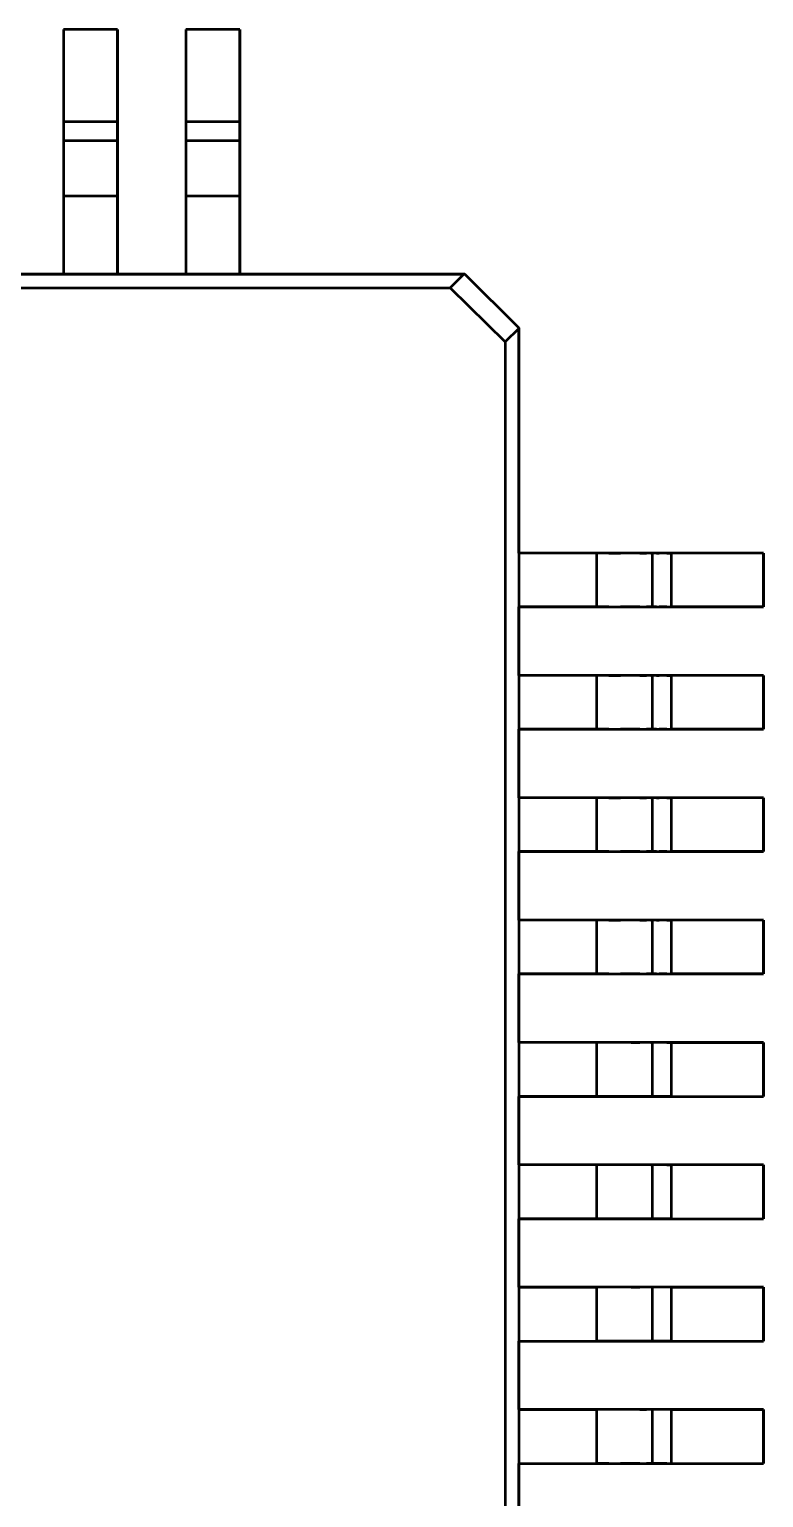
# Model space of a CAD drawing. Header units: millimetres. Extents: x 0 to 866, y 0 to 297.
# Drawn here: x 134.5 to 140.5, y 201.34 to 213.34 of the extents above; entities that cross this region are included whole.
import ezdxf

# ---------------------------------------------------------------- set-up
doc = ezdxf.new("R2010")
doc.units = ezdxf.units.MM
doc.layers.add('OSN50', color=3, linetype='Continuous', lineweight=50)

msp = doc.modelspace()

# ---------------------------------------------------------------- linework, layer by layer
at = {"layer": 'OSN50', "color": 3}
for p, q in [((135.216, 213.344), (134.776, 213.344)), ((134.776, 213.344), (134.776, 212.588)), ((135.216, 213.344), (134.776, 213.344)), ((134.776, 213.344), (134.776, 212.588)), ((135.216, 213.344), (134.776, 213.344)), ((134.776, 213.344), (134.776, 212.588)), ((135.216, 213.344), (134.776, 213.344)), ((134.776, 213.344), (134.776, 212.588)), ((135.216, 212.588), (135.216, 213.344)), ((135.216, 213.344), (135.216, 212.588)), ((135.216, 212.588), (135.216, 213.344)), ((135.216, 213.344), (135.216, 212.588)), ((136.216, 213.344), (135.776, 213.344)), ((135.776, 213.344), (135.776, 212.588)), ((136.216, 213.344), (135.776, 213.344)), ((135.776, 213.344), (135.776, 212.588)), ((136.216, 213.344), (135.776, 213.344)), ((135.776, 213.344), (135.776, 212.588)), ((136.216, 213.344), (135.776, 213.344)), ((135.776, 213.344), (135.776, 212.588)), ((136.216, 212.588), (136.216, 213.344)), ((136.216, 213.344), (136.216, 212.588)), ((136.216, 212.588), (136.216, 213.344)), ((136.216, 213.344), (136.216, 212.588)), ((134.776, 212.588), (134.776, 212.434)), ((134.776, 212.588), (134.776, 212.554)), ((135.216, 212.588), (134.776, 212.588)), ((134.776, 212.588), (134.776, 212.434)), ((134.776, 212.588), (134.776, 212.554)), ((135.216, 212.588), (134.776, 212.588)), ((134.776, 212.554), (134.776, 212.52)), ((134.776, 212.554), (134.776, 212.52)), ((134.776, 212.52), (134.776, 212.492)), ((134.776, 212.52), (134.776, 212.492)), ((135.216, 212.434), (135.216, 212.588)), ((135.216, 212.588), (135.216, 212.554)), ((135.216, 212.434), (135.216, 212.588)), ((135.216, 212.588), (135.216, 212.554)), ((135.216, 212.554), (135.216, 212.52)), ((135.216, 212.554), (135.216, 212.52)), ((135.216, 212.52), (135.216, 212.492)), ((135.216, 212.52), (135.216, 212.492)), ((135.776, 212.588), (135.776, 212.434)), ((135.776, 212.588), (135.776, 212.554)), ((136.216, 212.588), (135.776, 212.588)), ((135.776, 212.588), (135.776, 212.434)), ((135.776, 212.588), (135.776, 212.554)), ((136.216, 212.588), (135.776, 212.588)), ((135.776, 212.554), (135.776, 212.52)), ((135.776, 212.554), (135.776, 212.52)), ((135.776, 212.52), (135.776, 212.492)), ((135.776, 212.52), (135.776, 212.492)), ((136.216, 212.434), (136.216, 212.588)), ((136.216, 212.588), (136.216, 212.554)), ((136.216, 212.434), (136.216, 212.588)), ((136.216, 212.588), (136.216, 212.554)), ((136.216, 212.554), (136.216, 212.52)), ((136.216, 212.554), (136.216, 212.52)), ((136.216, 212.52), (136.216, 212.492)), ((136.216, 212.52), (136.216, 212.492)), ((134.776, 212.492), (134.776, 212.468)), ((134.776, 212.492), (134.776, 212.468)), ((134.776, 212.468), (134.776, 212.45)), ((134.776, 212.468), (134.776, 212.45)), ((134.776, 212.45), (134.776, 212.438)), ((134.776, 212.45), (134.776, 212.438)), ((134.776, 212.438), (134.776, 212.434)), ((134.776, 212.438), (134.776, 212.434)), ((134.776, 212.434), (134.776, 211.98)), ((135.216, 212.434), (134.776, 212.434)), ((134.776, 212.434), (134.776, 212.422)), ((134.776, 212.434), (134.776, 211.98)), ((135.216, 212.434), (134.776, 212.434)), ((134.776, 212.434), (134.776, 212.422)), ((134.776, 212.422), (134.776, 212.388)), ((134.776, 212.422), (134.776, 212.388)), ((135.216, 212.492), (135.216, 212.468)), ((135.216, 212.492), (135.216, 212.468)), ((135.216, 212.468), (135.216, 212.45)), ((135.216, 212.468), (135.216, 212.45)), ((135.216, 212.45), (135.216, 212.438)), ((135.216, 212.45), (135.216, 212.438)), ((135.216, 212.438), (135.216, 212.434)), ((135.216, 212.438), (135.216, 212.434)), ((135.216, 211.98), (135.216, 212.434)), ((135.216, 212.434), (135.216, 212.422)), ((135.216, 211.98), (135.216, 212.434)), ((135.216, 212.434), (135.216, 212.422)), ((135.216, 212.422), (135.216, 212.388)), ((135.216, 212.422), (135.216, 212.388)), ((135.776, 212.492), (135.776, 212.468)), ((135.776, 212.492), (135.776, 212.468)), ((135.776, 212.468), (135.776, 212.45)), ((135.776, 212.468), (135.776, 212.45)), ((135.776, 212.45), (135.776, 212.438)), ((135.776, 212.45), (135.776, 212.438)), ((135.776, 212.438), (135.776, 212.434)), ((135.776, 212.438), (135.776, 212.434)), ((135.776, 212.434), (135.776, 211.98)), ((136.216, 212.434), (135.776, 212.434)), ((135.776, 212.434), (135.776, 212.422)), ((135.776, 212.434), (135.776, 211.98)), ((136.216, 212.434), (135.776, 212.434)), ((135.776, 212.434), (135.776, 212.422)), ((135.776, 212.422), (135.776, 212.388)), ((135.776, 212.422), (135.776, 212.388)), ((136.216, 212.492), (136.216, 212.468)), ((136.216, 212.492), (136.216, 212.468)), ((136.216, 212.468), (136.216, 212.45)), ((136.216, 212.468), (136.216, 212.45)), ((136.216, 212.45), (136.216, 212.438)), ((136.216, 212.45), (136.216, 212.438)), ((136.216, 212.438), (136.216, 212.434)), ((136.216, 212.438), (136.216, 212.434)), ((136.216, 211.98), (136.216, 212.434)), ((136.216, 212.434), (136.216, 212.422)), ((136.216, 211.98), (136.216, 212.434)), ((136.216, 212.434), (136.216, 212.422)), ((136.216, 212.422), (136.216, 212.388)), ((136.216, 212.422), (136.216, 212.388)), ((134.776, 212.388), (134.776, 212.334)), ((134.776, 212.388), (134.776, 212.334)), ((134.776, 212.334), (134.776, 212.262)), ((134.776, 212.334), (134.776, 212.262)), ((135.216, 212.388), (135.216, 212.334)), ((135.216, 212.388), (135.216, 212.334)), ((135.216, 212.334), (135.216, 212.262)), ((135.216, 212.334), (135.216, 212.262)), ((135.776, 212.388), (135.776, 212.334)), ((135.776, 212.388), (135.776, 212.334)), ((135.776, 212.334), (135.776, 212.262)), ((135.776, 212.334), (135.776, 212.262)), ((136.216, 212.388), (136.216, 212.334)), ((136.216, 212.388), (136.216, 212.334)), ((136.216, 212.334), (136.216, 212.262)), ((136.216, 212.334), (136.216, 212.262)), ((134.776, 212.262), (134.776, 212.176)), ((134.776, 212.262), (134.776, 212.176)), ((134.776, 212.176), (134.776, 212.08)), ((134.776, 212.176), (134.776, 212.08)), ((135.216, 212.262), (135.216, 212.176)), ((135.216, 212.262), (135.216, 212.176)), ((135.216, 212.176), (135.216, 212.08)), ((135.216, 212.176), (135.216, 212.08)), ((135.776, 212.262), (135.776, 212.176)), ((135.776, 212.262), (135.776, 212.176)), ((135.776, 212.176), (135.776, 212.08)), ((135.776, 212.176), (135.776, 212.08)), ((136.216, 212.262), (136.216, 212.176)), ((136.216, 212.262), (136.216, 212.176)), ((136.216, 212.176), (136.216, 212.08)), ((136.216, 212.176), (136.216, 212.08)), ((134.776, 212.08), (134.776, 211.98)), ((134.776, 212.08), (134.776, 211.98)), ((135.216, 212.08), (135.216, 211.98)), ((135.216, 212.08), (135.216, 211.98)), ((135.776, 212.08), (135.776, 211.98)), ((135.776, 212.08), (135.776, 211.98)), ((136.216, 212.08), (136.216, 211.98)), ((136.216, 212.08), (136.216, 211.98)), ((134.776, 211.98), (134.776, 211.344)), ((134.776, 211.98), (134.776, 211.344)), ((135.216, 211.98), (134.776, 211.98)), ((134.776, 211.98), (134.776, 211.344)), ((134.776, 211.98), (134.776, 211.344)), ((135.216, 211.98), (134.776, 211.98)), ((135.216, 211.344), (135.216, 211.98)), ((135.216, 211.98), (135.216, 211.344)), ((135.216, 211.344), (135.216, 211.98)), ((135.216, 211.98), (135.216, 211.344)), ((135.776, 211.98), (135.776, 211.344)), ((135.776, 211.98), (135.776, 211.344)), ((136.216, 211.98), (135.776, 211.98)), ((135.776, 211.98), (135.776, 211.344)), ((135.776, 211.98), (135.776, 211.344)), ((136.216, 211.98), (135.776, 211.98)), ((136.216, 211.344), (136.216, 211.98)), ((136.216, 211.98), (136.216, 211.344)), ((136.216, 211.344), (136.216, 211.98)), ((136.216, 211.98), (136.216, 211.344)), ((118.94, 211.344), (138.046, 211.344)), ((118.94, 211.344), (138.046, 211.344)), ((134.776, 211.344), (134.216, 211.344)), ((134.776, 211.344), (134.216, 211.344)), ((135.216, 211.344), (134.776, 211.344)), ((135.216, 211.344), (134.776, 211.344)), ((135.776, 211.344), (135.216, 211.344)), ((135.776, 211.344), (135.216, 211.344)), ((136.216, 211.344), (135.776, 211.344)), ((136.216, 211.344), (135.776, 211.344)), ((138.046, 211.344), (136.216, 211.344)), ((138.046, 211.344), (136.216, 211.344)), ((138.046, 211.344), (137.934, 211.232)), ((138.046, 211.344), (137.934, 211.232)), ((138.056, 211.344), (138.046, 211.344)), ((138.056, 211.344), (138.046, 211.344)), ((138.056, 211.344), (138.046, 211.344)), ((138.056, 211.344), (138.046, 211.344)), ((138.496, 210.904), (138.056, 211.344)), ((138.056, 211.344), (138.496, 210.904)), ((138.496, 210.904), (138.056, 211.344)), ((138.056, 211.344), (138.496, 210.904)), ((119.05, 211.232), (137.934, 211.232)), ((119.05, 211.232), (137.934, 211.232)), ((137.934, 211.232), (138.384, 210.79)), ((137.934, 211.232), (138.384, 210.79)), ((138.496, 210.9), (138.384, 210.79)), ((138.496, 210.9), (138.384, 210.79)), ((138.496, 210.9), (138.496, 210.904)), ((138.496, 210.904), (138.496, 210.9)), ((138.496, 210.9), (138.496, 210.904)), ((138.496, 210.904), (138.496, 210.9)), ((138.496, 209.064), (138.496, 210.9)), ((138.496, 210.9), (138.496, 191.794)), ((138.496, 209.064), (138.496, 210.9)), ((138.496, 210.9), (138.496, 191.794)), ((138.384, 210.79), (138.384, 191.906)), ((138.384, 210.79), (138.384, 191.906)), ((139.132, 209.064), (138.496, 209.064)), ((138.496, 209.064), (138.496, 208.624)), ((139.132, 209.064), (138.496, 209.064)), ((139.132, 209.064), (138.496, 209.064)), ((138.496, 209.064), (138.496, 208.624)), ((139.132, 209.064), (138.496, 209.064)), ((139.232, 209.064), (139.132, 209.064)), ((139.232, 209.064), (139.132, 209.064)), ((139.132, 209.064), (139.132, 208.624)), ((139.232, 209.064), (139.132, 209.064)), ((139.232, 209.064), (139.132, 209.064)), ((139.132, 209.064), (139.132, 208.624)), ((139.328, 209.064), (139.232, 209.064)), ((139.232, 209.064), (139.328, 209.064)), ((139.328, 209.064), (139.232, 209.064)), ((139.232, 209.064), (139.328, 209.064)), ((139.486, 209.064), (139.328, 209.064)), ((139.414, 209.064), (139.328, 209.064)), ((139.486, 209.064), (139.328, 209.064)), ((139.414, 209.064), (139.328, 209.064)), ((139.486, 209.064), (139.414, 209.064)), ((139.486, 209.064), (139.414, 209.064)), ((139.54, 209.064), (139.486, 209.064)), ((139.486, 209.064), (139.54, 209.064)), ((139.54, 209.064), (139.486, 209.064)), ((139.486, 209.064), (139.54, 209.064)), ((139.574, 209.064), (139.54, 209.064)), ((139.574, 209.064), (139.54, 209.064)), ((139.574, 209.064), (139.54, 209.064)), ((139.574, 209.064), (139.54, 209.064)), ((139.586, 209.064), (139.574, 209.064)), ((139.574, 209.064), (139.586, 209.064)), ((139.586, 209.064), (139.574, 209.064)), ((139.574, 209.064), (139.586, 209.064)), ((139.62, 209.064), (139.586, 209.064)), ((139.586, 209.064), (139.586, 208.624)), ((139.59, 209.064), (139.586, 209.064)), ((139.62, 209.064), (139.586, 209.064)), ((139.586, 209.064), (139.586, 208.624)), ((139.59, 209.064), (139.586, 209.064)), ((139.602, 209.064), (139.59, 209.064)), ((139.602, 209.064), (139.59, 209.064)), ((139.62, 209.064), (139.602, 209.064)), ((139.62, 209.064), (139.602, 209.064)), ((139.644, 209.064), (139.62, 209.064)), ((139.62, 209.064), (139.644, 209.064)), ((139.644, 209.064), (139.62, 209.064)), ((139.62, 209.064), (139.644, 209.064)), ((139.706, 209.064), (139.644, 209.064)), ((139.672, 209.064), (139.644, 209.064)), ((139.706, 209.064), (139.644, 209.064)), ((139.672, 209.064), (139.644, 209.064)), ((139.706, 209.064), (139.672, 209.064)), ((139.706, 209.064), (139.672, 209.064)), ((139.74, 209.064), (139.706, 209.064)), ((139.706, 209.064), (139.74, 209.064)), ((139.74, 209.064), (139.706, 209.064)), ((139.706, 209.064), (139.74, 209.064)), ((140.496, 209.064), (139.74, 209.064)), ((140.496, 209.064), (139.74, 209.064)), ((139.74, 209.064), (139.74, 208.624)), ((140.496, 209.064), (139.74, 209.064)), ((140.496, 209.064), (139.74, 209.064)), ((139.74, 209.064), (139.74, 208.624)), ((140.496, 208.624), (140.496, 209.064)), ((140.496, 209.064), (140.496, 208.624)), ((140.496, 208.624), (140.496, 209.064)), ((140.496, 209.064), (140.496, 208.624)), ((138.496, 208.064), (138.496, 208.624)), ((138.496, 208.624), (139.132, 208.624)), ((139.132, 208.624), (138.496, 208.624)), ((138.496, 208.064), (138.496, 208.624)), ((138.496, 208.624), (139.132, 208.624)), ((139.132, 208.624), (138.496, 208.624)), ((139.132, 208.624), (139.232, 208.624)), ((139.232, 208.624), (139.132, 208.624)), ((139.132, 208.624), (139.232, 208.624)), ((139.232, 208.624), (139.132, 208.624)), ((139.232, 208.624), (139.328, 208.624)), ((139.232, 208.624), (139.328, 208.624)), ((139.232, 208.624), (139.328, 208.624)), ((139.232, 208.624), (139.328, 208.624)), ((139.328, 208.624), (139.486, 208.624)), ((139.414, 208.624), (139.328, 208.624)), ((139.328, 208.624), (139.486, 208.624)), ((139.414, 208.624), (139.328, 208.624)), ((139.486, 208.624), (139.414, 208.624)), ((139.486, 208.624), (139.414, 208.624)), ((139.486, 208.624), (139.54, 208.624)), ((139.486, 208.624), (139.54, 208.624)), ((139.486, 208.624), (139.54, 208.624)), ((139.486, 208.624), (139.54, 208.624)), ((139.54, 208.624), (139.574, 208.624)), ((139.574, 208.624), (139.54, 208.624)), ((139.54, 208.624), (139.574, 208.624)), ((139.574, 208.624), (139.54, 208.624)), ((139.574, 208.624), (139.586, 208.624)), ((139.574, 208.624), (139.586, 208.624)), ((139.574, 208.624), (139.586, 208.624)), ((139.574, 208.624), (139.586, 208.624)), ((139.586, 208.624), (139.62, 208.624)), ((139.59, 208.624), (139.586, 208.624)), ((139.586, 208.624), (139.62, 208.624)), ((139.59, 208.624), (139.586, 208.624)), ((139.602, 208.624), (139.59, 208.624)), ((139.602, 208.624), (139.59, 208.624)), ((139.62, 208.624), (139.602, 208.624)), ((139.62, 208.624), (139.602, 208.624)), ((139.62, 208.624), (139.644, 208.624)), ((139.62, 208.624), (139.644, 208.624)), ((139.62, 208.624), (139.644, 208.624)), ((139.62, 208.624), (139.644, 208.624)), ((139.644, 208.624), (139.706, 208.624)), ((139.672, 208.624), (139.644, 208.624)), ((139.644, 208.624), (139.706, 208.624)), ((139.672, 208.624), (139.644, 208.624)), ((139.706, 208.624), (139.672, 208.624)), ((139.706, 208.624), (139.672, 208.624)), ((139.706, 208.624), (139.74, 208.624)), ((139.706, 208.624), (139.74, 208.624)), ((139.706, 208.624), (139.74, 208.624)), ((139.706, 208.624), (139.74, 208.624)), ((139.74, 208.624), (140.496, 208.624)), ((140.496, 208.624), (139.74, 208.624)), ((139.74, 208.624), (140.496, 208.624)), ((140.496, 208.624), (139.74, 208.624)), ((139.132, 208.064), (138.496, 208.064)), ((138.496, 208.064), (138.496, 207.624)), ((139.132, 208.064), (138.496, 208.064)), ((139.132, 208.064), (138.496, 208.064)), ((138.496, 208.064), (138.496, 207.624)), ((139.132, 208.064), (138.496, 208.064)), ((139.232, 208.064), (139.132, 208.064)), ((139.232, 208.064), (139.132, 208.064)), ((139.132, 208.064), (139.132, 207.624)), ((139.232, 208.064), (139.132, 208.064)), ((139.232, 208.064), (139.132, 208.064)), ((139.132, 208.064), (139.132, 207.624)), ((139.328, 208.064), (139.232, 208.064)), ((139.232, 208.064), (139.328, 208.064)), ((139.328, 208.064), (139.232, 208.064)), ((139.232, 208.064), (139.328, 208.064)), ((139.486, 208.064), (139.328, 208.064)), ((139.414, 208.064), (139.328, 208.064)), ((139.486, 208.064), (139.328, 208.064)), ((139.414, 208.064), (139.328, 208.064)), ((139.486, 208.064), (139.414, 208.064)), ((139.486, 208.064), (139.414, 208.064)), ((139.54, 208.064), (139.486, 208.064)), ((139.486, 208.064), (139.54, 208.064)), ((139.54, 208.064), (139.486, 208.064)), ((139.486, 208.064), (139.54, 208.064)), ((139.574, 208.064), (139.54, 208.064)), ((139.574, 208.064), (139.54, 208.064)), ((139.574, 208.064), (139.54, 208.064)), ((139.574, 208.064), (139.54, 208.064)), ((139.586, 208.064), (139.574, 208.064)), ((139.574, 208.064), (139.586, 208.064)), ((139.586, 208.064), (139.574, 208.064)), ((139.574, 208.064), (139.586, 208.064)), ((139.62, 208.064), (139.586, 208.064)), ((139.586, 208.064), (139.586, 207.624)), ((139.59, 208.064), (139.586, 208.064)), ((139.62, 208.064), (139.586, 208.064)), ((139.586, 208.064), (139.586, 207.624)), ((139.59, 208.064), (139.586, 208.064)), ((139.602, 208.064), (139.59, 208.064)), ((139.602, 208.064), (139.59, 208.064)), ((139.62, 208.064), (139.602, 208.064)), ((139.62, 208.064), (139.602, 208.064)), ((139.644, 208.064), (139.62, 208.064)), ((139.62, 208.064), (139.644, 208.064)), ((139.644, 208.064), (139.62, 208.064)), ((139.62, 208.064), (139.644, 208.064)), ((139.706, 208.064), (139.644, 208.064)), ((139.672, 208.064), (139.644, 208.064)), ((139.706, 208.064), (139.644, 208.064)), ((139.672, 208.064), (139.644, 208.064)), ((139.706, 208.064), (139.672, 208.064)), ((139.706, 208.064), (139.672, 208.064)), ((139.74, 208.064), (139.706, 208.064)), ((139.706, 208.064), (139.74, 208.064)), ((139.74, 208.064), (139.706, 208.064)), ((139.706, 208.064), (139.74, 208.064)), ((140.496, 208.064), (139.74, 208.064)), ((140.496, 208.064), (139.74, 208.064)), ((139.74, 208.064), (139.74, 207.624)), ((140.496, 208.064), (139.74, 208.064)), ((140.496, 208.064), (139.74, 208.064)), ((139.74, 208.064), (139.74, 207.624)), ((140.496, 207.624), (140.496, 208.064)), ((140.496, 208.064), (140.496, 207.624)), ((140.496, 207.624), (140.496, 208.064)), ((140.496, 208.064), (140.496, 207.624)), ((138.496, 207.064), (138.496, 207.624)), ((138.496, 207.624), (139.132, 207.624)), ((139.132, 207.624), (138.496, 207.624)), ((138.496, 207.064), (138.496, 207.624)), ((138.496, 207.624), (139.132, 207.624)), ((139.132, 207.624), (138.496, 207.624)), ((139.132, 207.624), (139.232, 207.624)), ((139.232, 207.624), (139.132, 207.624)), ((139.132, 207.624), (139.232, 207.624)), ((139.232, 207.624), (139.132, 207.624)), ((139.232, 207.624), (139.328, 207.624)), ((139.232, 207.624), (139.328, 207.624)), ((139.232, 207.624), (139.328, 207.624)), ((139.232, 207.624), (139.328, 207.624)), ((139.328, 207.624), (139.486, 207.624)), ((139.414, 207.624), (139.328, 207.624)), ((139.328, 207.624), (139.486, 207.624)), ((139.414, 207.624), (139.328, 207.624)), ((139.486, 207.624), (139.414, 207.624)), ((139.486, 207.624), (139.414, 207.624)), ((139.486, 207.624), (139.54, 207.624)), ((139.486, 207.624), (139.54, 207.624)), ((139.486, 207.624), (139.54, 207.624)), ((139.486, 207.624), (139.54, 207.624)), ((139.54, 207.624), (139.574, 207.624)), ((139.574, 207.624), (139.54, 207.624)), ((139.54, 207.624), (139.574, 207.624)), ((139.574, 207.624), (139.54, 207.624)), ((139.574, 207.624), (139.586, 207.624)), ((139.574, 207.624), (139.586, 207.624)), ((139.574, 207.624), (139.586, 207.624)), ((139.574, 207.624), (139.586, 207.624)), ((139.586, 207.624), (139.62, 207.624)), ((139.59, 207.624), (139.586, 207.624)), ((139.586, 207.624), (139.62, 207.624)), ((139.59, 207.624), (139.586, 207.624)), ((139.602, 207.624), (139.59, 207.624)), ((139.602, 207.624), (139.59, 207.624)), ((139.62, 207.624), (139.602, 207.624)), ((139.62, 207.624), (139.602, 207.624)), ((139.62, 207.624), (139.644, 207.624)), ((139.62, 207.624), (139.644, 207.624)), ((139.62, 207.624), (139.644, 207.624)), ((139.62, 207.624), (139.644, 207.624)), ((139.644, 207.624), (139.706, 207.624)), ((139.672, 207.624), (139.644, 207.624)), ((139.644, 207.624), (139.706, 207.624)), ((139.672, 207.624), (139.644, 207.624)), ((139.706, 207.624), (139.672, 207.624)), ((139.706, 207.624), (139.672, 207.624)), ((139.706, 207.624), (139.74, 207.624)), ((139.706, 207.624), (139.74, 207.624)), ((139.706, 207.624), (139.74, 207.624)), ((139.706, 207.624), (139.74, 207.624)), ((139.74, 207.624), (140.496, 207.624)), ((140.496, 207.624), (139.74, 207.624)), ((139.74, 207.624), (140.496, 207.624)), ((140.496, 207.624), (139.74, 207.624)), ((139.132, 207.064), (138.496, 207.064)), ((138.496, 207.064), (138.496, 206.624)), ((139.132, 207.064), (138.496, 207.064)), ((139.132, 207.064), (138.496, 207.064)), ((138.496, 207.064), (138.496, 206.624)), ((139.132, 207.064), (138.496, 207.064)), ((139.232, 207.064), (139.132, 207.064)), ((139.232, 207.064), (139.132, 207.064)), ((139.132, 207.064), (139.132, 206.624)), ((139.232, 207.064), (139.132, 207.064)), ((139.232, 207.064), (139.132, 207.064)), ((139.132, 207.064), (139.132, 206.624)), ((139.328, 207.064), (139.232, 207.064)), ((139.232, 207.064), (139.328, 207.064)), ((139.328, 207.064), (139.232, 207.064)), ((139.232, 207.064), (139.328, 207.064)), ((139.486, 207.064), (139.328, 207.064)), ((139.414, 207.064), (139.328, 207.064)), ((139.486, 207.064), (139.328, 207.064)), ((139.414, 207.064), (139.328, 207.064)), ((139.486, 207.064), (139.414, 207.064)), ((139.486, 207.064), (139.414, 207.064)), ((139.54, 207.064), (139.486, 207.064)), ((139.486, 207.064), (139.54, 207.064)), ((139.54, 207.064), (139.486, 207.064)), ((139.486, 207.064), (139.54, 207.064)), ((139.574, 207.064), (139.54, 207.064)), ((139.574, 207.064), (139.54, 207.064)), ((139.574, 207.064), (139.54, 207.064)), ((139.574, 207.064), (139.54, 207.064)), ((139.586, 207.064), (139.574, 207.064)), ((139.574, 207.064), (139.586, 207.064)), ((139.586, 207.064), (139.574, 207.064)), ((139.574, 207.064), (139.586, 207.064)), ((139.62, 207.064), (139.586, 207.064)), ((139.586, 207.064), (139.586, 206.624)), ((139.59, 207.064), (139.586, 207.064)), ((139.62, 207.064), (139.586, 207.064)), ((139.586, 207.064), (139.586, 206.624)), ((139.59, 207.064), (139.586, 207.064)), ((139.602, 207.064), (139.59, 207.064)), ((139.602, 207.064), (139.59, 207.064)), ((139.62, 207.064), (139.602, 207.064)), ((139.62, 207.064), (139.602, 207.064)), ((139.644, 207.064), (139.62, 207.064)), ((139.62, 207.064), (139.644, 207.064)), ((139.644, 207.064), (139.62, 207.064)), ((139.62, 207.064), (139.644, 207.064)), ((139.706, 207.064), (139.644, 207.064)), ((139.672, 207.064), (139.644, 207.064)), ((139.706, 207.064), (139.644, 207.064)), ((139.672, 207.064), (139.644, 207.064)), ((139.706, 207.064), (139.672, 207.064)), ((139.706, 207.064), (139.672, 207.064)), ((139.74, 207.064), (139.706, 207.064)), ((139.706, 207.064), (139.74, 207.064)), ((139.74, 207.064), (139.706, 207.064)), ((139.706, 207.064), (139.74, 207.064)), ((140.496, 207.064), (139.74, 207.064)), ((140.496, 207.064), (139.74, 207.064)), ((139.74, 207.064), (139.74, 206.624)), ((140.496, 207.064), (139.74, 207.064)), ((140.496, 207.064), (139.74, 207.064)), ((139.74, 207.064), (139.74, 206.624)), ((140.496, 206.624), (140.496, 207.064)), ((140.496, 207.064), (140.496, 206.624)), ((140.496, 206.624), (140.496, 207.064)), ((140.496, 207.064), (140.496, 206.624)), ((138.496, 206.064), (138.496, 206.624)), ((138.496, 206.624), (139.132, 206.624)), ((139.132, 206.624), (138.496, 206.624)), ((138.496, 206.064), (138.496, 206.624)), ((138.496, 206.624), (139.132, 206.624)), ((139.132, 206.624), (138.496, 206.624)), ((139.132, 206.624), (139.232, 206.624)), ((139.232, 206.624), (139.132, 206.624)), ((139.132, 206.624), (139.232, 206.624)), ((139.232, 206.624), (139.132, 206.624)), ((139.232, 206.624), (139.328, 206.624)), ((139.232, 206.624), (139.328, 206.624)), ((139.232, 206.624), (139.328, 206.624)), ((139.232, 206.624), (139.328, 206.624)), ((139.328, 206.624), (139.486, 206.624)), ((139.414, 206.624), (139.328, 206.624)), ((139.328, 206.624), (139.486, 206.624)), ((139.414, 206.624), (139.328, 206.624)), ((139.486, 206.624), (139.414, 206.624)), ((139.486, 206.624), (139.414, 206.624)), ((139.486, 206.624), (139.54, 206.624)), ((139.486, 206.624), (139.54, 206.624)), ((139.486, 206.624), (139.54, 206.624)), ((139.486, 206.624), (139.54, 206.624)), ((139.54, 206.624), (139.574, 206.624)), ((139.574, 206.624), (139.54, 206.624)), ((139.54, 206.624), (139.574, 206.624)), ((139.574, 206.624), (139.54, 206.624)), ((139.574, 206.624), (139.586, 206.624)), ((139.574, 206.624), (139.586, 206.624)), ((139.574, 206.624), (139.586, 206.624)), ((139.574, 206.624), (139.586, 206.624)), ((139.586, 206.624), (139.62, 206.624)), ((139.59, 206.624), (139.586, 206.624)), ((139.586, 206.624), (139.62, 206.624)), ((139.59, 206.624), (139.586, 206.624)), ((139.602, 206.624), (139.59, 206.624)), ((139.602, 206.624), (139.59, 206.624)), ((139.62, 206.624), (139.602, 206.624)), ((139.62, 206.624), (139.602, 206.624)), ((139.62, 206.624), (139.644, 206.624)), ((139.62, 206.624), (139.644, 206.624)), ((139.62, 206.624), (139.644, 206.624)), ((139.62, 206.624), (139.644, 206.624)), ((139.644, 206.624), (139.706, 206.624)), ((139.672, 206.624), (139.644, 206.624)), ((139.644, 206.624), (139.706, 206.624)), ((139.672, 206.624), (139.644, 206.624)), ((139.706, 206.624), (139.672, 206.624)), ((139.706, 206.624), (139.672, 206.624)), ((139.706, 206.624), (139.74, 206.624)), ((139.706, 206.624), (139.74, 206.624)), ((139.706, 206.624), (139.74, 206.624)), ((139.706, 206.624), (139.74, 206.624)), ((139.74, 206.624), (140.496, 206.624)), ((140.496, 206.624), (139.74, 206.624)), ((139.74, 206.624), (140.496, 206.624)), ((140.496, 206.624), (139.74, 206.624)), ((139.132, 206.064), (138.496, 206.064)), ((138.496, 206.064), (138.496, 205.624)), ((139.132, 206.064), (138.496, 206.064)), ((139.132, 206.064), (138.496, 206.064)), ((138.496, 206.064), (138.496, 205.624)), ((139.132, 206.064), (138.496, 206.064)), ((139.232, 206.064), (139.132, 206.064)), ((139.232, 206.064), (139.132, 206.064)), ((139.132, 206.064), (139.132, 205.624)), ((139.232, 206.064), (139.132, 206.064)), ((139.232, 206.064), (139.132, 206.064)), ((139.132, 206.064), (139.132, 205.624)), ((139.328, 206.064), (139.232, 206.064)), ((139.232, 206.064), (139.328, 206.064)), ((139.328, 206.064), (139.232, 206.064)), ((139.232, 206.064), (139.328, 206.064)), ((139.486, 206.064), (139.328, 206.064)), ((139.414, 206.064), (139.328, 206.064)), ((139.486, 206.064), (139.328, 206.064)), ((139.414, 206.064), (139.328, 206.064)), ((139.486, 206.064), (139.414, 206.064)), ((139.486, 206.064), (139.414, 206.064)), ((139.54, 206.064), (139.486, 206.064)), ((139.486, 206.064), (139.54, 206.064)), ((139.54, 206.064), (139.486, 206.064)), ((139.486, 206.064), (139.54, 206.064)), ((139.574, 206.064), (139.54, 206.064)), ((139.574, 206.064), (139.54, 206.064)), ((139.574, 206.064), (139.54, 206.064)), ((139.574, 206.064), (139.54, 206.064)), ((139.586, 206.064), (139.574, 206.064)), ((139.574, 206.064), (139.586, 206.064)), ((139.586, 206.064), (139.574, 206.064)), ((139.574, 206.064), (139.586, 206.064)), ((139.62, 206.064), (139.586, 206.064)), ((139.586, 206.064), (139.586, 205.624)), ((139.59, 206.064), (139.586, 206.064)), ((139.62, 206.064), (139.586, 206.064)), ((139.586, 206.064), (139.586, 205.624)), ((139.59, 206.064), (139.586, 206.064)), ((139.602, 206.064), (139.59, 206.064)), ((139.602, 206.064), (139.59, 206.064)), ((139.62, 206.064), (139.602, 206.064)), ((139.62, 206.064), (139.602, 206.064)), ((139.644, 206.064), (139.62, 206.064)), ((139.62, 206.064), (139.644, 206.064)), ((139.644, 206.064), (139.62, 206.064)), ((139.62, 206.064), (139.644, 206.064)), ((139.706, 206.064), (139.644, 206.064)), ((139.672, 206.064), (139.644, 206.064)), ((139.706, 206.064), (139.644, 206.064)), ((139.672, 206.064), (139.644, 206.064)), ((139.706, 206.064), (139.672, 206.064)), ((139.706, 206.064), (139.672, 206.064)), ((139.74, 206.064), (139.706, 206.064)), ((139.706, 206.064), (139.74, 206.064)), ((139.74, 206.064), (139.706, 206.064)), ((139.706, 206.064), (139.74, 206.064)), ((140.496, 206.064), (139.74, 206.064)), ((140.496, 206.064), (139.74, 206.064)), ((139.74, 206.064), (139.74, 205.624)), ((140.496, 206.064), (139.74, 206.064)), ((140.496, 206.064), (139.74, 206.064)), ((139.74, 206.064), (139.74, 205.624)), ((140.496, 205.624), (140.496, 206.064)), ((140.496, 206.064), (140.496, 205.624)), ((140.496, 205.624), (140.496, 206.064)), ((140.496, 206.064), (140.496, 205.624)), ((138.496, 205.064), (138.496, 205.624)), ((138.496, 205.624), (139.132, 205.624)), ((139.132, 205.624), (138.496, 205.624)), ((138.496, 205.064), (138.496, 205.624)), ((138.496, 205.624), (139.132, 205.624)), ((139.132, 205.624), (138.496, 205.624)), ((139.132, 205.624), (139.232, 205.624)), ((139.232, 205.624), (139.132, 205.624)), ((139.132, 205.624), (139.232, 205.624)), ((139.232, 205.624), (139.132, 205.624)), ((139.232, 205.624), (139.328, 205.624)), ((139.232, 205.624), (139.328, 205.624)), ((139.232, 205.624), (139.328, 205.624)), ((139.232, 205.624), (139.328, 205.624)), ((139.328, 205.624), (139.486, 205.624)), ((139.414, 205.624), (139.328, 205.624)), ((139.328, 205.624), (139.486, 205.624)), ((139.414, 205.624), (139.328, 205.624)), ((139.486, 205.624), (139.414, 205.624)), ((139.486, 205.624), (139.414, 205.624)), ((139.486, 205.624), (139.54, 205.624)), ((139.486, 205.624), (139.54, 205.624)), ((139.486, 205.624), (139.54, 205.624)), ((139.486, 205.624), (139.54, 205.624)), ((139.54, 205.624), (139.574, 205.624)), ((139.574, 205.624), (139.54, 205.624)), ((139.54, 205.624), (139.574, 205.624)), ((139.574, 205.624), (139.54, 205.624)), ((139.574, 205.624), (139.586, 205.624)), ((139.574, 205.624), (139.586, 205.624)), ((139.574, 205.624), (139.586, 205.624)), ((139.574, 205.624), (139.586, 205.624)), ((139.586, 205.624), (139.62, 205.624)), ((139.59, 205.624), (139.586, 205.624)), ((139.586, 205.624), (139.62, 205.624)), ((139.59, 205.624), (139.586, 205.624)), ((139.602, 205.624), (139.59, 205.624)), ((139.602, 205.624), (139.59, 205.624)), ((139.62, 205.624), (139.602, 205.624)), ((139.62, 205.624), (139.602, 205.624)), ((139.62, 205.624), (139.644, 205.624)), ((139.62, 205.624), (139.644, 205.624)), ((139.62, 205.624), (139.644, 205.624)), ((139.62, 205.624), (139.644, 205.624)), ((139.644, 205.624), (139.706, 205.624)), ((139.672, 205.624), (139.644, 205.624)), ((139.644, 205.624), (139.706, 205.624)), ((139.672, 205.624), (139.644, 205.624)), ((139.706, 205.624), (139.672, 205.624)), ((139.706, 205.624), (139.672, 205.624)), ((139.706, 205.624), (139.74, 205.624)), ((139.706, 205.624), (139.74, 205.624)), ((139.706, 205.624), (139.74, 205.624)), ((139.706, 205.624), (139.74, 205.624)), ((139.74, 205.624), (140.496, 205.624)), ((140.496, 205.624), (139.74, 205.624)), ((139.74, 205.624), (140.496, 205.624)), ((140.496, 205.624), (139.74, 205.624)), ((139.132, 205.064), (138.496, 205.064)), ((138.496, 205.064), (138.496, 204.624)), ((139.132, 205.064), (138.496, 205.064)), ((139.132, 205.064), (138.496, 205.064)), ((138.496, 205.064), (138.496, 204.624)), ((139.132, 205.064), (138.496, 205.064)), ((139.414, 205.064), (139.132, 205.064)), ((139.232, 205.064), (139.132, 205.064)), ((139.132, 205.064), (139.132, 204.624)), ((139.414, 205.064), (139.132, 205.064)), ((139.232, 205.064), (139.132, 205.064)), ((139.132, 205.064), (139.132, 204.624)), ((139.328, 205.064), (139.232, 205.064)), ((139.328, 205.064), (139.232, 205.064)), ((139.414, 205.064), (139.328, 205.064)), ((139.414, 205.064), (139.328, 205.064)), ((139.486, 205.064), (139.414, 205.064)), ((139.414, 205.064), (139.486, 205.064)), ((139.486, 205.064), (139.414, 205.064)), ((139.414, 205.064), (139.486, 205.064)), ((139.574, 205.064), (139.486, 205.064)), ((139.54, 205.064), (139.486, 205.064)), ((139.574, 205.064), (139.486, 205.064)), ((139.54, 205.064), (139.486, 205.064)), ((139.574, 205.064), (139.54, 205.064)), ((139.574, 205.064), (139.54, 205.064)), ((139.586, 205.064), (139.574, 205.064)), ((139.574, 205.064), (139.586, 205.064)), ((139.586, 205.064), (139.574, 205.064)), ((139.574, 205.064), (139.586, 205.064)), ((139.706, 205.064), (139.586, 205.064)), ((139.586, 205.064), (139.586, 204.624)), ((139.59, 205.064), (139.586, 205.064)), ((139.706, 205.064), (139.586, 205.064)), ((139.586, 205.064), (139.586, 204.624)), ((139.59, 205.064), (139.586, 205.064)), ((139.602, 205.064), (139.59, 205.064)), ((139.602, 205.064), (139.59, 205.064)), ((139.62, 205.064), (139.602, 205.064)), ((139.62, 205.064), (139.602, 205.064)), ((139.644, 205.064), (139.62, 205.064)), ((139.644, 205.064), (139.62, 205.064)), ((139.672, 205.064), (139.644, 205.064)), ((139.672, 205.064), (139.644, 205.064)), ((139.706, 205.064), (139.672, 205.064)), ((139.706, 205.064), (139.672, 205.064)), ((139.74, 205.064), (139.706, 205.064)), ((139.706, 205.064), (139.74, 205.064)), ((139.74, 205.064), (139.706, 205.064)), ((139.706, 205.064), (139.74, 205.064)), ((140.496, 205.064), (139.74, 205.064)), ((139.74, 205.064), (140.496, 205.064)), ((139.74, 205.064), (139.74, 204.624)), ((140.496, 205.064), (139.74, 205.064)), ((139.74, 205.064), (140.496, 205.064)), ((139.74, 205.064), (139.74, 204.624)), ((140.496, 204.624), (140.496, 205.064)), ((140.496, 205.064), (140.496, 204.624)), ((140.496, 204.624), (140.496, 205.064)), ((140.496, 205.064), (140.496, 204.624)), ((138.496, 204.064), (138.496, 204.624)), ((138.496, 204.624), (139.132, 204.624)), ((139.132, 204.624), (138.496, 204.624)), ((138.496, 204.064), (138.496, 204.624)), ((138.496, 204.624), (139.132, 204.624)), ((139.132, 204.624), (138.496, 204.624)), ((139.132, 204.624), (139.574, 204.624)), ((139.232, 204.624), (139.132, 204.624)), ((139.132, 204.624), (139.574, 204.624)), ((139.232, 204.624), (139.132, 204.624)), ((139.328, 204.624), (139.232, 204.624)), ((139.328, 204.624), (139.232, 204.624)), ((139.414, 204.624), (139.328, 204.624)), ((139.414, 204.624), (139.328, 204.624)), ((139.486, 204.624), (139.414, 204.624)), ((139.486, 204.624), (139.414, 204.624)), ((139.54, 204.624), (139.486, 204.624)), ((139.54, 204.624), (139.486, 204.624)), ((139.574, 204.624), (139.54, 204.624)), ((139.574, 204.624), (139.54, 204.624)), ((139.574, 204.624), (139.586, 204.624)), ((139.574, 204.624), (139.586, 204.624)), ((139.574, 204.624), (139.586, 204.624)), ((139.574, 204.624), (139.586, 204.624)), ((139.586, 204.624), (139.74, 204.624)), ((139.59, 204.624), (139.586, 204.624)), ((139.586, 204.624), (139.74, 204.624)), ((139.59, 204.624), (139.586, 204.624)), ((139.602, 204.624), (139.59, 204.624)), ((139.602, 204.624), (139.59, 204.624)), ((139.62, 204.624), (139.602, 204.624)), ((139.62, 204.624), (139.602, 204.624)), ((139.644, 204.624), (139.62, 204.624)), ((139.644, 204.624), (139.62, 204.624)), ((139.672, 204.624), (139.644, 204.624)), ((139.672, 204.624), (139.644, 204.624)), ((139.706, 204.624), (139.672, 204.624)), ((139.706, 204.624), (139.672, 204.624)), ((139.74, 204.624), (139.706, 204.624)), ((139.74, 204.624), (139.706, 204.624)), ((139.74, 204.624), (140.496, 204.624)), ((139.74, 204.624), (140.496, 204.624)), ((139.74, 204.624), (140.496, 204.624)), ((139.74, 204.624), (140.496, 204.624)), ((139.132, 204.064), (138.496, 204.064)), ((138.496, 204.064), (138.496, 203.624)), ((139.132, 204.064), (138.496, 204.064)), ((139.132, 204.064), (138.496, 204.064)), ((138.496, 204.064), (138.496, 203.624)), ((139.132, 204.064), (138.496, 204.064)), ((139.574, 204.064), (139.132, 204.064)), ((139.232, 204.064), (139.132, 204.064)), ((139.132, 204.064), (139.132, 203.624)), ((139.574, 204.064), (139.132, 204.064)), ((139.232, 204.064), (139.132, 204.064)), ((139.132, 204.064), (139.132, 203.624)), ((139.328, 204.064), (139.232, 204.064)), ((139.328, 204.064), (139.232, 204.064)), ((139.414, 204.064), (139.328, 204.064)), ((139.414, 204.064), (139.328, 204.064)), ((139.486, 204.064), (139.414, 204.064)), ((139.486, 204.064), (139.414, 204.064)), ((139.54, 204.064), (139.486, 204.064)), ((139.54, 204.064), (139.486, 204.064)), ((139.574, 204.064), (139.54, 204.064)), ((139.574, 204.064), (139.54, 204.064)), ((139.586, 204.064), (139.574, 204.064)), ((139.574, 204.064), (139.586, 204.064)), ((139.586, 204.064), (139.574, 204.064)), ((139.574, 204.064), (139.586, 204.064)), ((139.706, 204.064), (139.586, 204.064)), ((139.586, 204.064), (139.586, 203.624)), ((139.59, 204.064), (139.586, 204.064)), ((139.706, 204.064), (139.586, 204.064)), ((139.586, 204.064), (139.586, 203.624)), ((139.59, 204.064), (139.586, 204.064)), ((139.602, 204.064), (139.59, 204.064)), ((139.602, 204.064), (139.59, 204.064)), ((139.62, 204.064), (139.602, 204.064)), ((139.62, 204.064), (139.602, 204.064)), ((139.644, 204.064), (139.62, 204.064)), ((139.644, 204.064), (139.62, 204.064)), ((139.672, 204.064), (139.644, 204.064)), ((139.672, 204.064), (139.644, 204.064)), ((139.706, 204.064), (139.672, 204.064)), ((139.706, 204.064), (139.672, 204.064)), ((139.74, 204.064), (139.706, 204.064)), ((139.706, 204.064), (139.74, 204.064)), ((139.74, 204.064), (139.706, 204.064)), ((139.706, 204.064), (139.74, 204.064)), ((140.496, 204.064), (139.74, 204.064)), ((140.496, 204.064), (139.74, 204.064)), ((139.74, 204.064), (139.74, 203.624)), ((140.496, 204.064), (139.74, 204.064)), ((140.496, 204.064), (139.74, 204.064)), ((139.74, 204.064), (139.74, 203.624)), ((140.496, 203.624), (140.496, 204.064)), ((140.496, 204.064), (140.496, 203.624)), ((140.496, 203.624), (140.496, 204.064)), ((140.496, 204.064), (140.496, 203.624)), ((138.496, 203.064), (138.496, 203.624)), ((138.496, 203.624), (139.132, 203.624)), ((139.132, 203.624), (138.496, 203.624)), ((138.496, 203.064), (138.496, 203.624)), ((138.496, 203.624), (139.132, 203.624)), ((139.132, 203.624), (138.496, 203.624)), ((139.132, 203.624), (139.574, 203.624)), ((139.232, 203.624), (139.132, 203.624)), ((139.132, 203.624), (139.574, 203.624)), ((139.232, 203.624), (139.132, 203.624)), ((139.328, 203.624), (139.232, 203.624)), ((139.328, 203.624), (139.232, 203.624)), ((139.414, 203.624), (139.328, 203.624)), ((139.414, 203.624), (139.328, 203.624)), ((139.486, 203.624), (139.414, 203.624)), ((139.486, 203.624), (139.414, 203.624)), ((139.54, 203.624), (139.486, 203.624)), ((139.54, 203.624), (139.486, 203.624)), ((139.574, 203.624), (139.54, 203.624)), ((139.574, 203.624), (139.54, 203.624)), ((139.574, 203.624), (139.586, 203.624)), ((139.574, 203.624), (139.586, 203.624)), ((139.574, 203.624), (139.586, 203.624)), ((139.574, 203.624), (139.586, 203.624)), ((139.586, 203.624), (139.74, 203.624)), ((139.59, 203.624), (139.586, 203.624)), ((139.586, 203.624), (139.74, 203.624)), ((139.59, 203.624), (139.586, 203.624)), ((139.602, 203.624), (139.59, 203.624)), ((139.602, 203.624), (139.59, 203.624)), ((139.62, 203.624), (139.602, 203.624)), ((139.62, 203.624), (139.602, 203.624)), ((139.644, 203.624), (139.62, 203.624)), ((139.644, 203.624), (139.62, 203.624)), ((139.672, 203.624), (139.644, 203.624)), ((139.672, 203.624), (139.644, 203.624)), ((139.706, 203.624), (139.672, 203.624)), ((139.706, 203.624), (139.672, 203.624)), ((139.74, 203.624), (139.706, 203.624)), ((139.74, 203.624), (139.706, 203.624)), ((139.74, 203.624), (140.496, 203.624)), ((139.74, 203.624), (140.496, 203.624)), ((139.74, 203.624), (140.496, 203.624)), ((139.74, 203.624), (140.496, 203.624)), ((139.132, 203.064), (138.496, 203.064)), ((138.496, 203.064), (138.496, 202.624)), ((138.496, 203.064), (139.132, 203.064)), ((139.132, 203.064), (138.496, 203.064)), ((138.496, 203.064), (138.496, 202.624)), ((138.496, 203.064), (139.132, 203.064)), ((139.414, 203.064), (139.132, 203.064)), ((139.232, 203.064), (139.132, 203.064)), ((139.132, 203.064), (139.132, 202.624)), ((139.414, 203.064), (139.132, 203.064)), ((139.232, 203.064), (139.132, 203.064)), ((139.132, 203.064), (139.132, 202.624)), ((139.328, 203.064), (139.232, 203.064)), ((139.328, 203.064), (139.232, 203.064)), ((139.414, 203.064), (139.328, 203.064)), ((139.414, 203.064), (139.328, 203.064)), ((139.486, 203.064), (139.414, 203.064)), ((139.414, 203.064), (139.486, 203.064)), ((139.486, 203.064), (139.414, 203.064)), ((139.414, 203.064), (139.486, 203.064)), ((139.586, 203.064), (139.486, 203.064)), ((139.54, 203.064), (139.486, 203.064)), ((139.586, 203.064), (139.486, 203.064)), ((139.54, 203.064), (139.486, 203.064)), ((139.574, 203.064), (139.54, 203.064)), ((139.574, 203.064), (139.54, 203.064)), ((139.586, 203.064), (139.574, 203.064)), ((139.586, 203.064), (139.574, 203.064)), ((139.59, 203.064), (139.586, 203.064)), ((139.586, 203.064), (139.586, 202.624)), ((139.586, 203.064), (139.59, 203.064)), ((139.59, 203.064), (139.586, 203.064)), ((139.586, 203.064), (139.586, 202.624)), ((139.586, 203.064), (139.59, 203.064)), ((139.74, 203.064), (139.59, 203.064)), ((139.602, 203.064), (139.59, 203.064)), ((139.74, 203.064), (139.59, 203.064)), ((139.602, 203.064), (139.59, 203.064)), ((139.62, 203.064), (139.602, 203.064)), ((139.62, 203.064), (139.602, 203.064)), ((139.644, 203.064), (139.62, 203.064)), ((139.644, 203.064), (139.62, 203.064)), ((139.672, 203.064), (139.644, 203.064)), ((139.672, 203.064), (139.644, 203.064)), ((139.706, 203.064), (139.672, 203.064)), ((139.706, 203.064), (139.672, 203.064)), ((139.74, 203.064), (139.706, 203.064)), ((139.74, 203.064), (139.706, 203.064)), ((140.496, 203.064), (139.74, 203.064)), ((139.74, 203.064), (140.496, 203.064)), ((139.74, 203.064), (139.74, 202.624)), ((140.496, 203.064), (139.74, 203.064)), ((139.74, 203.064), (140.496, 203.064)), ((139.74, 203.064), (139.74, 202.624)), ((140.496, 202.624), (140.496, 203.064)), ((140.496, 203.064), (140.496, 202.624)), ((140.496, 202.624), (140.496, 203.064)), ((140.496, 203.064), (140.496, 202.624)), ((138.496, 202.064), (138.496, 202.624)), ((138.496, 202.624), (139.132, 202.624)), ((138.496, 202.624), (139.132, 202.624)), ((138.496, 202.064), (138.496, 202.624)), ((138.496, 202.624), (139.132, 202.624)), ((138.496, 202.624), (139.132, 202.624)), ((139.132, 202.624), (139.586, 202.624)), ((139.232, 202.624), (139.132, 202.624)), ((139.132, 202.624), (139.586, 202.624)), ((139.232, 202.624), (139.132, 202.624)), ((139.328, 202.624), (139.232, 202.624)), ((139.328, 202.624), (139.232, 202.624)), ((139.414, 202.624), (139.328, 202.624)), ((139.414, 202.624), (139.328, 202.624)), ((139.486, 202.624), (139.414, 202.624)), ((139.486, 202.624), (139.414, 202.624)), ((139.54, 202.624), (139.486, 202.624)), ((139.54, 202.624), (139.486, 202.624)), ((139.574, 202.624), (139.54, 202.624)), ((139.574, 202.624), (139.54, 202.624)), ((139.586, 202.624), (139.574, 202.624)), ((139.586, 202.624), (139.574, 202.624)), ((139.586, 202.624), (139.74, 202.624)), ((139.59, 202.624), (139.586, 202.624)), ((139.586, 202.624), (139.74, 202.624)), ((139.59, 202.624), (139.586, 202.624)), ((139.602, 202.624), (139.59, 202.624)), ((139.602, 202.624), (139.59, 202.624)), ((139.62, 202.624), (139.602, 202.624)), ((139.62, 202.624), (139.602, 202.624)), ((139.644, 202.624), (139.62, 202.624)), ((139.644, 202.624), (139.62, 202.624)), ((139.672, 202.624), (139.644, 202.624)), ((139.672, 202.624), (139.644, 202.624)), ((139.706, 202.624), (139.672, 202.624)), ((139.706, 202.624), (139.672, 202.624)), ((139.74, 202.624), (139.706, 202.624)), ((139.74, 202.624), (139.706, 202.624)), ((139.74, 202.624), (140.496, 202.624)), ((139.74, 202.624), (140.496, 202.624)), ((139.74, 202.624), (140.496, 202.624)), ((139.74, 202.624), (140.496, 202.624)), ((139.132, 202.064), (138.496, 202.064)), ((138.496, 202.064), (138.496, 201.624)), ((138.496, 202.064), (139.132, 202.064)), ((139.132, 202.064), (138.496, 202.064)), ((138.496, 202.064), (138.496, 201.624)), ((138.496, 202.064), (139.132, 202.064)), ((139.486, 202.064), (139.132, 202.064)), ((139.232, 202.064), (139.132, 202.064)), ((139.132, 202.064), (139.132, 201.624)), ((139.486, 202.064), (139.132, 202.064)), ((139.232, 202.064), (139.132, 202.064)), ((139.132, 202.064), (139.132, 201.624)), ((139.328, 202.064), (139.232, 202.064)), ((139.328, 202.064), (139.232, 202.064)), ((139.414, 202.064), (139.328, 202.064)), ((139.414, 202.064), (139.328, 202.064)), ((139.486, 202.064), (139.414, 202.064)), ((139.486, 202.064), (139.414, 202.064)), ((139.54, 202.064), (139.486, 202.064)), ((139.486, 202.064), (139.54, 202.064)), ((139.54, 202.064), (139.486, 202.064)), ((139.486, 202.064), (139.54, 202.064)), ((139.586, 202.064), (139.54, 202.064)), ((139.574, 202.064), (139.54, 202.064)), ((139.586, 202.064), (139.54, 202.064)), ((139.574, 202.064), (139.54, 202.064)), ((139.586, 202.064), (139.574, 202.064)), ((139.586, 202.064), (139.574, 202.064)), ((139.59, 202.064), (139.586, 202.064)), ((139.586, 202.064), (139.586, 201.624)), ((139.586, 202.064), (139.59, 202.064)), ((139.59, 202.064), (139.586, 202.064)), ((139.586, 202.064), (139.586, 201.624)), ((139.586, 202.064), (139.59, 202.064)), ((139.74, 202.064), (139.59, 202.064)), ((139.602, 202.064), (139.59, 202.064)), ((139.74, 202.064), (139.59, 202.064)), ((139.602, 202.064), (139.59, 202.064)), ((139.62, 202.064), (139.602, 202.064)), ((139.62, 202.064), (139.602, 202.064)), ((139.644, 202.064), (139.62, 202.064)), ((139.644, 202.064), (139.62, 202.064)), ((139.672, 202.064), (139.644, 202.064)), ((139.672, 202.064), (139.644, 202.064)), ((139.706, 202.064), (139.672, 202.064)), ((139.706, 202.064), (139.672, 202.064)), ((139.74, 202.064), (139.706, 202.064)), ((139.74, 202.064), (139.706, 202.064)), ((140.496, 202.064), (139.74, 202.064)), ((139.74, 202.064), (140.496, 202.064)), ((139.74, 202.064), (139.74, 201.624)), ((140.496, 202.064), (139.74, 202.064)), ((139.74, 202.064), (140.496, 202.064)), ((139.74, 202.064), (139.74, 201.624)), ((140.496, 201.624), (140.496, 202.064)), ((140.496, 202.064), (140.496, 201.624)), ((140.496, 201.624), (140.496, 202.064)), ((140.496, 202.064), (140.496, 201.624)), ((138.496, 201.064), (138.496, 201.624)), ((138.496, 201.624), (139.132, 201.624)), ((138.496, 201.624), (139.132, 201.624)), ((138.496, 201.064), (138.496, 201.624)), ((138.496, 201.624), (139.132, 201.624)), ((138.496, 201.624), (139.132, 201.624)), ((139.132, 201.624), (139.232, 201.624)), ((139.232, 201.624), (139.132, 201.624)), ((139.132, 201.624), (139.232, 201.624)), ((139.232, 201.624), (139.132, 201.624)), ((139.232, 201.624), (139.328, 201.624)), ((139.232, 201.624), (139.328, 201.624)), ((139.232, 201.624), (139.328, 201.624)), ((139.232, 201.624), (139.328, 201.624)), ((139.328, 201.624), (139.486, 201.624)), ((139.414, 201.624), (139.328, 201.624)), ((139.328, 201.624), (139.486, 201.624)), ((139.414, 201.624), (139.328, 201.624)), ((139.486, 201.624), (139.414, 201.624)), ((139.486, 201.624), (139.414, 201.624)), ((139.486, 201.624), (139.54, 201.624)), ((139.486, 201.624), (139.54, 201.624)), ((139.486, 201.624), (139.54, 201.624)), ((139.486, 201.624), (139.54, 201.624)), ((139.54, 201.624), (139.574, 201.624)), ((139.574, 201.624), (139.54, 201.624)), ((139.54, 201.624), (139.574, 201.624)), ((139.574, 201.624), (139.54, 201.624)), ((139.574, 201.624), (139.586, 201.624)), ((139.574, 201.624), (139.586, 201.624)), ((139.574, 201.624), (139.586, 201.624)), ((139.574, 201.624), (139.586, 201.624)), ((139.586, 201.624), (139.706, 201.624)), ((139.59, 201.624), (139.586, 201.624)), ((139.586, 201.624), (139.706, 201.624)), ((139.59, 201.624), (139.586, 201.624)), ((139.602, 201.624), (139.59, 201.624)), ((139.602, 201.624), (139.59, 201.624)), ((139.62, 201.624), (139.602, 201.624)), ((139.62, 201.624), (139.602, 201.624)), ((139.644, 201.624), (139.62, 201.624)), ((139.644, 201.624), (139.62, 201.624)), ((139.672, 201.624), (139.644, 201.624)), ((139.672, 201.624), (139.644, 201.624)), ((139.706, 201.624), (139.672, 201.624)), ((139.706, 201.624), (139.672, 201.624)), ((139.706, 201.624), (139.74, 201.624)), ((139.706, 201.624), (139.74, 201.624)), ((139.706, 201.624), (139.74, 201.624)), ((139.706, 201.624), (139.74, 201.624)), ((139.74, 201.624), (140.496, 201.624)), ((139.74, 201.624), (140.496, 201.624)), ((139.74, 201.624), (140.496, 201.624)), ((139.74, 201.624), (140.496, 201.624))]:
    msp.add_line(p, q, dxfattribs=at)

doc.saveas('drawing.dxf')
